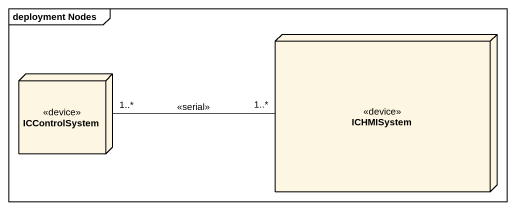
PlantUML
@startuml
mainframe deployment Nodes
node ICHMISystem <<device>>
node ICControlSystem <<device>>
ICControlSystem "1..*" -right- "1..*" ICHMISystem : <<serial>>
@enduml
